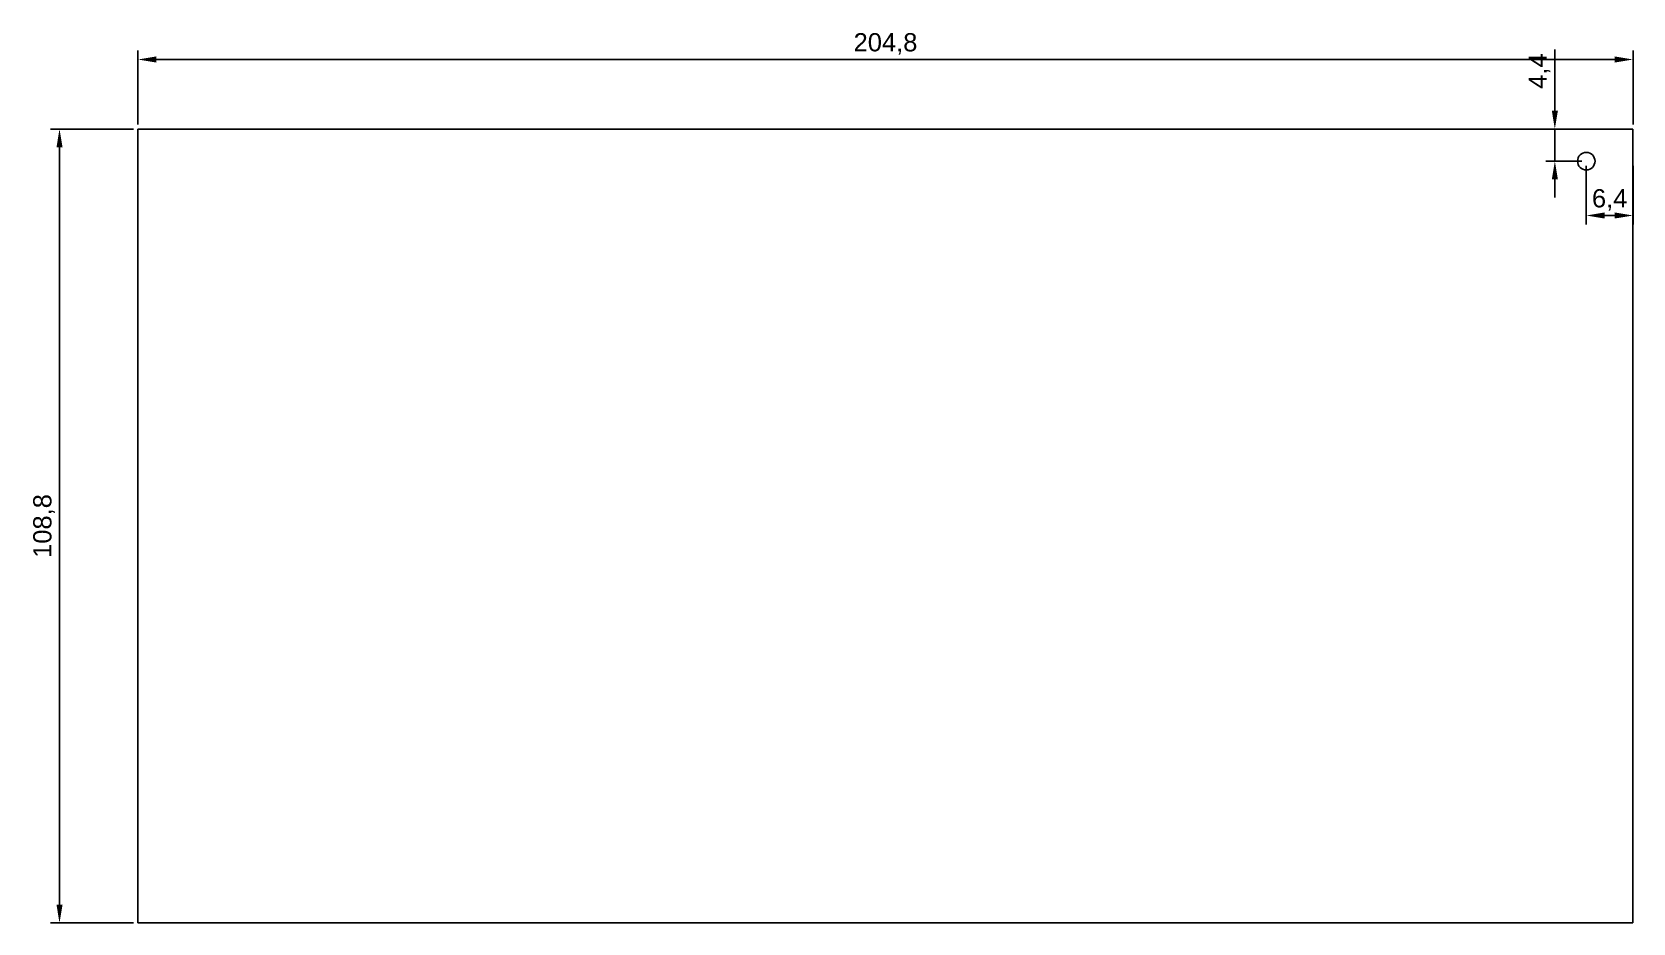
# Model space of a CAD drawing. Header units: millimetres. Extents: x -10 to 210, y 10 to 132.
import ezdxf

# ---------------------------------------------------------------- set-up
doc = ezdxf.new("R2010")
doc.units = ezdxf.units.MM
doc.styles.get("Standard").update_dxf_attribs({"font": 'arial.ttf'})
doc.dimstyles.new('ISO-25', dxfattribs={"dimtxt": 2.5, "dimasz": 2.5, "dimexe": 1.25, "dimexo": 0.625, "dimtad": 1, "dimtxsty": 'Standard', "dimcen": 2.5, "dimadec": 0, "dimazin": 0, "dimtfac": 1, "dimtmove": 0, "dimatfit": 3, "dimfxl": 1, "dimarcsym": 0})

# ---------------------------------------------------------------- blocks, each defined once
blk = doc.blocks.new('*D12')
at = {"color": 0, "lineweight": -2, "transparency": 16777216}
for p, q in [((4.13, 119.13), (-7.24, 119.13)), ((-5.99, 116.63), (-5.99, 12.83)), ((4.13, 10.33), (-7.24, 10.33))]:
    blk.add_line(p, q, dxfattribs=at)
at = {"color": 0, "transparency": 16777216}
for points in [[(-6.4, 116.63), (-5.57, 116.63), (-5.99, 119.13)], [(-6.4, 12.83), (-5.57, 12.83), (-5.99, 10.33)]]:
    blk.add_solid(points, dxfattribs=at)
at = {"layer": 'Defpoints', "color": 0, "transparency": 16777216}
for p in [(4.76, 119.13), (-5.99, 10.33), (4.76, 10.33)]:
    blk.add_point(p, dxfattribs=at)
at = {"color": 0, "transparency": 16777216, "insert": (-8.11, 64.73), "char_height": 2.5, "attachment_point": 5, "rotation": 90}
blk.add_mtext('108,8', dxfattribs=at)
blk = doc.blocks.new('*D13')
at = {"color": 0, "lineweight": -2, "transparency": 16777216}
for p, q in [((4.76, 119.75), (4.76, 129.91)), ((209.56, 119.75), (209.56, 129.91)), ((7.26, 128.66), (207.06, 128.66))]:
    blk.add_line(p, q, dxfattribs=at)
at = {"color": 0, "transparency": 16777216}
for points in [[(7.26, 129.08), (7.26, 128.24), (4.76, 128.66)], [(207.06, 129.08), (207.06, 128.24), (209.56, 128.66)]]:
    blk.add_solid(points, dxfattribs=at)
at = {"layer": 'Defpoints', "color": 0, "transparency": 16777216}
for p in [(209.56, 128.66), (4.76, 119.13), (209.56, 119.13)]:
    blk.add_point(p, dxfattribs=at)
at = {"color": 0, "transparency": 16777216, "insert": (107.16, 130.79), "char_height": 2.5, "attachment_point": 5}
blk.add_mtext('204,8', dxfattribs=at)
blk = doc.blocks.new('*D14')
at = {"color": 0, "lineweight": -2, "transparency": 16777216}
for p, q in [((203.16, 114.1), (203.16, 106.03)), ((209.56, 114.1), (209.56, 106.03)), ((205.66, 107.28), (207.06, 107.28))]:
    blk.add_line(p, q, dxfattribs=at)
at = {"color": 0, "transparency": 16777216}
for points in [[(205.66, 107.7), (205.66, 106.87), (203.16, 107.28)], [(207.06, 107.7), (207.06, 106.87), (209.56, 107.28)]]:
    blk.add_solid(points, dxfattribs=at)
at = {"layer": 'Defpoints', "color": 0, "transparency": 16777216}
for p in [(203.16, 114.73), (209.56, 114.73), (209.56, 107.28)]:
    blk.add_point(p, dxfattribs=at)
at = {"color": 0, "transparency": 16777216, "insert": (206.36, 109.41), "char_height": 2.5, "attachment_point": 5}
blk.add_mtext('6,4', dxfattribs=at)
blk = doc.blocks.new('*D15')
at = {"color": 0, "lineweight": -2, "transparency": 16777216}
for p, q in [((198.85, 121.63), (198.85, 130.02)), ((202.53, 119.13), (197.6, 119.13)), ((198.85, 114.73), (198.85, 119.13)), ((202.53, 114.73), (197.6, 114.73)), ((198.85, 112.23), (198.85, 109.73))]:
    blk.add_line(p, q, dxfattribs=at)
at = {"color": 0, "transparency": 16777216}
for points in [[(198.44, 121.63), (199.27, 121.63), (198.85, 119.13)], [(198.44, 112.23), (199.27, 112.23), (198.85, 114.73)]]:
    blk.add_solid(points, dxfattribs=at)
at = {"layer": 'Defpoints', "color": 0, "transparency": 16777216}
for p in [(198.85, 119.13), (203.16, 119.13), (203.16, 114.73)]:
    blk.add_point(p, dxfattribs=at)
at = {"color": 0, "transparency": 16777216, "insert": (196.73, 127.07), "char_height": 2.5, "attachment_point": 5, "rotation": 90}
blk.add_mtext('4,4', dxfattribs=at)

msp = doc.modelspace()

# ---------------------------------------------------------------- linework, layer by layer
for p, q in [((4.755, 10.326), (4.755, 119.126)), ((209.555, 119.126), (4.755, 119.126)), ((209.555, 10.326), (209.555, 119.126)), ((4.755, 10.326), (209.555, 10.326))]:
    msp.add_line(p, q)
msp.add_circle((203.155, 114.726), 1.2)

# ---------------------------------------------------------------- dimensions: what is measured, and where the dimension line sits
for base, p1, p2, picture, middle in [((209.555, 128.66), (4.755, 119.126), (209.555, 119.126), '*D13', (107.155, 130.787)), ((209.555, 107.283), (203.155, 114.726), (209.555, 114.726), '*D14', (206.355, 109.411))]:
    dim = msp.add_linear_dim(base=base, p1=p1, p2=p2, dimstyle='ISO-25')
    dim.commit()
    dim.dimension.update_dxf_attribs({"geometry": picture, "text_midpoint": middle})
for base, p1, p2, picture, middle in [((198.853, 119.126), (203.155, 114.726), (203.155, 119.126), '*D15', (196.731, 127.072)), ((-5.986, 10.326), (4.755, 119.126), (4.755, 10.326), '*D12', (-8.113, 64.726))]:
    dim = msp.add_linear_dim(base=base, p1=p1, p2=p2, angle=90, dimstyle='ISO-25')
    dim.commit()
    dim.dimension.update_dxf_attribs({"geometry": picture, "text_midpoint": middle})

doc.saveas('drawing.dxf')
